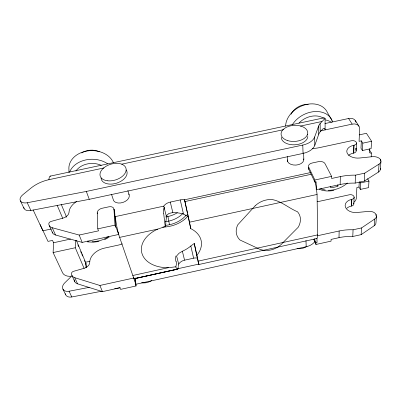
<?xml version="1.0" encoding="UTF-8"?>
<svg xmlns="http://www.w3.org/2000/svg" width="401" height="401" viewBox="0 0 401 401"><rect width="100%" height="100%" fill="white"/><g stroke="black" fill="none" stroke-linecap="round" stroke-linejoin="round"><path stroke-width="0.6" d="M325.106 129.894L325.096 118.39A15.083 3.865 78.4 0 0 323.126 118.235M330.64 186.515L330.635 187.703A17.604 12.236 -25.7 0 0 337.923 186.119L337.948 184.931M84.12 268.434L75.283 247.738L75.348 240.445M316.239 189.708L316.123 181.843L314.91 182.104L308.76 169.267L308.705 167.177A5.128 3.288 -1.4 0 1 312.078 163.027L318.554 161.633A5.138 3.278 -1 0 1 325.01 163.658L331.612 176.375L331.592 178.49L340.339 176.595A47.123 31.945 3.6 0 1 355.527 175.147L364.755 173.147L379.065 164.104A7.028 4.351 2.7 0 0 380.058 159.012A7.028 4.351 2.7 0 0 372.469 156.676L359.582 158.019A10.767 6.601 1.2 0 1 347.186 153.147A10.767 6.601 1.2 0 1 353.792 145.272L354.068 145.212A3.754 2.266 0.6 0 0 356.294 142.305L356.193 142.139A3.754 2.266 0.6 0 0 351.386 140.771L319.301 147.658A23.86 14.331 -2.4 0 1 312.158 148.5M315.056 181.673A14.586 3.108 77.3 0 1 316.108 186.234L317.076 194.475L317.637 234.881L317.467 237.312L316.9 238.52A13.759 2.722 76.5 0 1 315.998 238.41M313.772 239.327L315.963 244.465L331.056 241.141L331.071 239.407L339.005 237.663L339.151 230.991A43.047 31.92 6.7 0 1 353.075 229.788L361.542 227.928L374.714 219.026A6.456 4.411 5.2 0 0 375.662 213.873A6.456 4.411 5.2 0 0 368.714 211.367L356.875 212.5A9.91 6.717 3.5 0 1 345.497 207.312A9.91 6.717 3.5 0 1 351.607 199.412L351.862 199.357A3.459 2.316 2.7 0 0 353.923 196.43L353.827 196.259A3.459 2.316 2.7 0 0 349.401 194.771L319.818 201.217A22.045 14.702 -0.9 0 1 317.111 201.683M316.84 189.578L340.168 184.515L340.339 176.595M68.897 172.169L68.952 169.813A22.812 17.559 -0.7 0 1 87.303 150.956A22.812 17.559 -0.7 0 1 113.478 162.886M66.155 217.357L66.185 216.144L61.183 204.224M346.805 208.279A9.804 6.722 3.8 0 1 351.336 206.084L351.607 199.412M348.569 155.362A10.642 6.627 1.5 0 1 353.476 153.122L353.792 145.272M351.336 206.084L351.862 199.357M353.476 153.122L353.747 153.062L354.068 145.212M355.877 149.383L355.928 148.175M353.747 153.062A3.709 2.276 0.9 0 0 355.948 150.149L356.028 148.34M353.837 203.823L354.133 197.147M356.178 150.851L356.524 143.002M339.005 237.663A42.556 31.874 7.2 0 1 352.775 236.485L353.075 229.788M340.168 184.515A46.526 31.98 4 0 1 355.171 183.102L355.527 175.147M72.16 276.083A7.659 5.018 -2.5 0 1 62.671 272.966L53.107 252.555L53.584 242.735L52.511 240.405L48.005 241.382L40.095 224.5M367.582 178.721L368.975 181.082L368.544 187.638L360.339 189.422L359 187.046L359.271 181.698M324.955 123.553L348.619 118.506L352.153 124.12A8.281 5.945 -30 0 1 359.667 128.911L359.07 141.342L361.356 140.851L360.98 148.195L362.414 150.52L371.11 148.646L371.597 141.272L366.439 133.322L359.176 134.881M360.339 189.422L360.684 182.881L360.143 181.934M362.414 150.52L362.805 143.162L361.356 140.851M352.775 236.485L361.146 234.64L361.542 227.928M355.171 183.102L364.288 181.117L364.755 173.147M369.481 148.741L369.291 151.753A2.396 1.649 -29.3 0 0 371.411 153.057L371.166 156.761M361.146 234.64L374.183 225.763L374.714 219.026M364.288 181.117L378.434 172.094L379.065 164.104M375.922 215.633L376.018 214.41M380.354 160.756L380.449 159.528M376.464 216.4L375.912 223.141A6.386 4.411 5.6 0 1 374.183 225.763M380.298 169.468L380.95 161.483M178.064 268.469C177.874 270.394 175.668 267.592 175.869 266.805L176.415 264.074L176.26 261.387M178.365 266.179L178.711 264.149L176.6 255.978L179.021 253.252L182.365 251.237A29.614 20.757 -10 0 0 190.816 246.003L194.264 243.437L197.538 258.124A7.794 5.915 -13.8 0 0 193.613 258.189L184.565 260.174A7.809 5.915 -15.1 0 0 178.711 264.149M163.688 206.395L163.743 206.144A8.606 5.855 -14.1 0 1 170.27 202.079L180.239 199.929A8.591 5.85 -13.1 0 1 184.545 199.783L310.329 172.615M115.368 216.595A14.752 1.9 78.2 0 0 119.643 237.392L157.728 229.111L165.222 226.52L165.854 223.748L165.738 221.076M23.769 207.462A8.351 4.977 -23 0 0 30.897 210.49L89.263 199.327L303.061 153.408A16.922 10.396 -3.1 0 0 314.8 145.292L318.735 134.3A17.108 10.261 -0.7 0 1 320.214 131.799L323.321 128.51L324.514 128.335L325.076 129.373M314.8 145.292L314.665 136.947L318.65 126.004A17.313 10.205 -1 0 1 320.143 123.508L325.096 118.39M71.152 276.595L64.631 282.986A7.278 5.098 -27 0 0 62.947 289.151A7.278 5.098 -27 0 0 69.062 291.236L89.258 287.352M104.511 239.763L109.197 237.131M134.49 278.68L177.442 269.141L134.691 278.595A13.905 1.659 78.7 0 1 132.806 275.497L119.643 237.392M132.806 275.497L168.435 267.667L175.869 266.805M187.407 212.63L184.545 199.783L190.776 228.635A30.316 20.807 -10.2 0 1 196.751 255.437L198.029 261.161L317.637 234.881M317.532 235.743L339.151 230.991M122.315 243.848A14.967 10.241 -19.8 0 1 118.501 245.061L104.33 248.149A15.689 11.017 -22.5 0 0 89.714 262.495A6.336 4.376 -24.3 0 1 84.23 268.269L73.578 271.312A2.421 1.674 -25.7 0 0 71.458 273.527A8.045 5.594 -25.2 0 0 74.771 277.703L99.899 285.462L133.678 278.033L133.638 277.587M177.833 268.72L199.192 264.023M198.029 261.161L198.821 264.51L316.484 238.63M315.963 244.465L315.933 242.74L317.036 242.5L316.97 238.455M74.235 279.652A7.955 5.594 -25.6 0 0 77.538 283.833L102.44 291.632L119.954 287.773L120.566 289.387L136.049 285.973L135.292 277.948M136.049 285.973L135.488 284.349L306.194 246.74A14.652 10.707 -0.3 0 0 315.056 241.322M76.34 240.319L85.543 262.234L89.819 261.302M86.39 267.542A4.411 0.872 79 0 0 85.789 264.074L85.659 263.602L85.989 263.532A4.411 0.872 79 0 0 85.543 262.234M134.691 278.595L177.879 269.116M51.393 228.971L42.912 230.801L33.148 209.964M114.992 216.675L163.743 206.144L166.225 215.763L168.966 213.442L172.851 212.575A29.614 20.757 -10 0 1 183.488 214.074L188.31 216.69L187.663 213.793M184.911 201.568L311.161 174.285M308.705 167.177L314.875 179.999L331.612 176.375M97.769 228.861L114.992 225.131L113.949 209.177A5.178 3.373 -19.1 0 0 108.751 206.836L102.11 208.264A5.188 3.368 -19.6 0 0 97.242 212.781L97.769 228.861L98.516 230.846L79.152 235.041L52.24 227.733A8.757 5.524 -22.8 0 1 48.832 223.628A2.637 1.654 -23.2 0 1 51.218 221.387L62.852 218.179A6.887 4.311 -22 0 0 69.012 212.345A17.063 10.852 -20.5 0 1 76.741 201.397M114.992 225.131L115.683 227.121L116.069 227.041L118.636 234.47L82.175 242.389L55.518 235.001A8.652 5.539 -23.1 0 1 52.22 231.989M53.584 242.735L70.526 239.061M360.684 182.881L368.975 181.082M189.347 222.239L317.076 194.475M53.107 252.555L75.283 247.738M359 187.046L356.865 187.508L356.364 197.979A7.378 4.897 -25 0 1 354.153 202.089M103.994 167.944L48.917 179.683A27.012 16.17 -21.7 0 0 30.812 188.229L22.837 194.731A8.456 4.952 -22.7 0 0 20.401 200.876A8.456 4.952 -22.7 0 0 27.238 202.741L86.33 191.447L302.78 145.062A17.128 10.341 -3.3 0 0 314.665 136.947M362.805 143.162L371.597 141.272M50.205 176.129L323.547 117.934M121.744 164.159L283.913 129.593M300.439 126.074L321.858 121.508M320.83 130.811L352.153 124.12M65.323 293.727A7.203 5.098 -27.4 0 0 71.774 296.976L101.809 291.196M114.681 288.72L120.195 287.662M99.092 241.487L93.283 242.199L87.448 241.858M334.013 190.43C329.086 191.282 323.802 191.402 319.206 189.142M355.356 120.561L358.96 126.17M369.115 149.428L371.411 153.057M331.993 120.36L327.472 112.676A22.561 17.098 -28 0 0 303.908 105.147A22.561 17.098 -28 0 0 285.607 126.049M353.537 202.931L353.627 203.101A3.424 2.316 3 0 1 351.587 206.029M337.351 185.021L337.923 186.119M20.386 200.851L24.105 208.57M62.937 289.126L65.699 294.855M27.238 202.741L30.897 210.49M69.062 291.236L71.774 296.976M49.328 225.733L52.626 232.991M72.005 275.647L74.786 281.773M52.24 227.733L55.518 235.001M74.771 277.703L77.538 283.833M314.224 238.745L315.933 242.74M57.107 205.172L62.746 218.37M77.884 244.881L78.591 246.565M80.711 251.602L81.418 253.287M81.889 254.404L82.596 256.084M84.481 260.565L84.952 261.688M79.152 235.041L82.175 242.389M99.899 285.462L102.44 291.632M86.33 191.447L89.263 199.327M97.242 212.781L97.603 213.768M133.678 278.033L135.834 284.274M113.949 209.177L114.621 211.162L115.683 227.121M111.493 194.3L113.077 199.026A8.356 5.378 -17.6 0 0 122.901 202.44A8.356 5.378 -17.6 0 0 128.751 193.949M127.849 190.56L129.127 194.711M170.27 202.079L172.851 212.575M182.365 251.237L184.565 260.174M180.239 199.929L183.488 214.074M190.816 246.003L193.613 258.189M169.468 224.74L167.934 216.535M197.663 258.725L197.914 259.928M194.264 243.437L196.751 255.437M198.014 260.419L198.65 263.552M188.435 217.287L190.776 228.635M165.222 226.52L163.668 213.347M198.771 264.194L198.821 264.51M134.911 278.179L135.488 284.349M118.475 232.189L118.636 234.47M287.296 156.545L287.577 161.498M302.78 145.062L303.061 153.408M305.988 240.535L306.194 246.74M303.607 152.856L303.833 159.698M314.875 179.999L314.91 182.104M318.65 126.004L318.735 134.3M86.03 267.688L85.989 263.532L85.789 264.074L85.659 263.602M320.143 123.508L320.214 131.799M307.813 136.38A13.283 8.05 -3.5 0 1 294.439 144.816A13.283 8.05 -3.5 0 1 281.276 137.287M307.417 134.3A13.283 8.05 -3.5 0 1 307.682 135.117M126.225 169.979A13.398 8.236 -17.1 0 1 116.706 183.132A13.398 8.236 -17.1 0 1 101.062 177.959M182.766 213.527A23.022 16.902 -9.6 0 1 165.222 221.673M177.377 212.695A22.817 16.872 -9.6 0 1 165.638 216.941M186.32 214.986A25.799 18.892 -9.7 0 1 165.583 225.357M187.508 216.605A28.115 20.586 -9.7 0 1 162.716 227.121M348.619 118.506A8.17 5.925 -30.3 0 1 356.018 122.31M48.917 179.683A15.323 3.459 77.4 0 1 50.767 176.139M347.477 183.011A21.128 14.682 -25.7 0 1 328.188 190.29M325.336 190.019A21.128 14.682 -25.7 0 1 320.78 188.595M108.696 236.369A21.388 15.128 -3 0 1 92.2 241.557M88.942 241.367A21.388 15.128 -3 0 1 87.343 241.136M81.724 152.987A15.318 11.895 -0.4 0 1 82.691 152.395M83.192 152.129A15.318 11.895 -0.4 0 1 99.418 151.779M290.996 114.275A15.153 11.584 -28.3 0 1 308.299 104.41M298.981 123.077A17.769 13.298 -27.6 0 1 323.056 117.944M292.139 125.052A22.972 17.193 -27.6 0 1 314.419 111.588A22.972 17.193 -27.6 0 1 332.554 121.964M325.437 119.914A23.398 17.283 -27.2 0 1 331.406 122.255M168.435 267.667A30.316 20.807 -10.2 0 1 141.879 253.171A30.316 20.807 -10.2 0 1 157.728 229.111M175.844 261.462A36.606 27.554 -13 0 1 175.869 255.993M166.014 221.061A38.977 27.443 -9.7 0 1 166.966 215.823M163.618 213.332A13.875 6.06 74.3 0 1 163.382 208.54M164.124 209.252A14.406 6.02 76 0 1 164.285 207.162M177.994 268.79A13.073 0.476 -78.5 0 1 178.255 266.66M303.757 158.876A8.286 5.263 -3 0 1 295.933 165.087A8.286 5.263 -3 0 1 287.286 159.869M113.979 209.718A5.158 3.378 -19.1 0 1 114.621 211.162M308.76 169.267A5.113 3.288 -1.4 0 1 308.615 167.738M380.228 168.475A6.942 4.366 3 0 1 378.434 172.094M75.884 171.127A17.97 13.664 -1.1 0 1 101.252 165.322M69.538 172.285A23.228 17.664 -1.1 0 1 107.643 163.809M307.026 246.309A11.318 8.331 -0.4 0 1 297.041 248.51M151.763 280.51A11.398 8.496 -20.1 0 1 141.598 282.75M255.121 205.848L237.788 224.791A24.767 16.932 -17.9 0 0 239.983 239.999L257.372 248.124C265.848 253.026 277.076 249.773 283.106 242.47L298.209 227.247A24.792 16.867 -19.2 0 0 297.502 211.763C288.76 208.179 281.296 201.001 271.778 199.508C265.622 199.262 259.557 201.593 255.121 205.848M287.522 140.556A13.348 8.03 -3.6 0 0 307.722 132.997A13.348 8.03 -3.6 0 0 287.933 126.616A13.348 8.03 -3.6 0 0 287.522 140.556M107.217 180.746A13.469 8.22 -17 0 0 126.14 169.167A13.469 8.22 -17 0 0 105.834 166.4A13.469 8.22 -17 0 0 107.217 180.746"/></g></svg>
